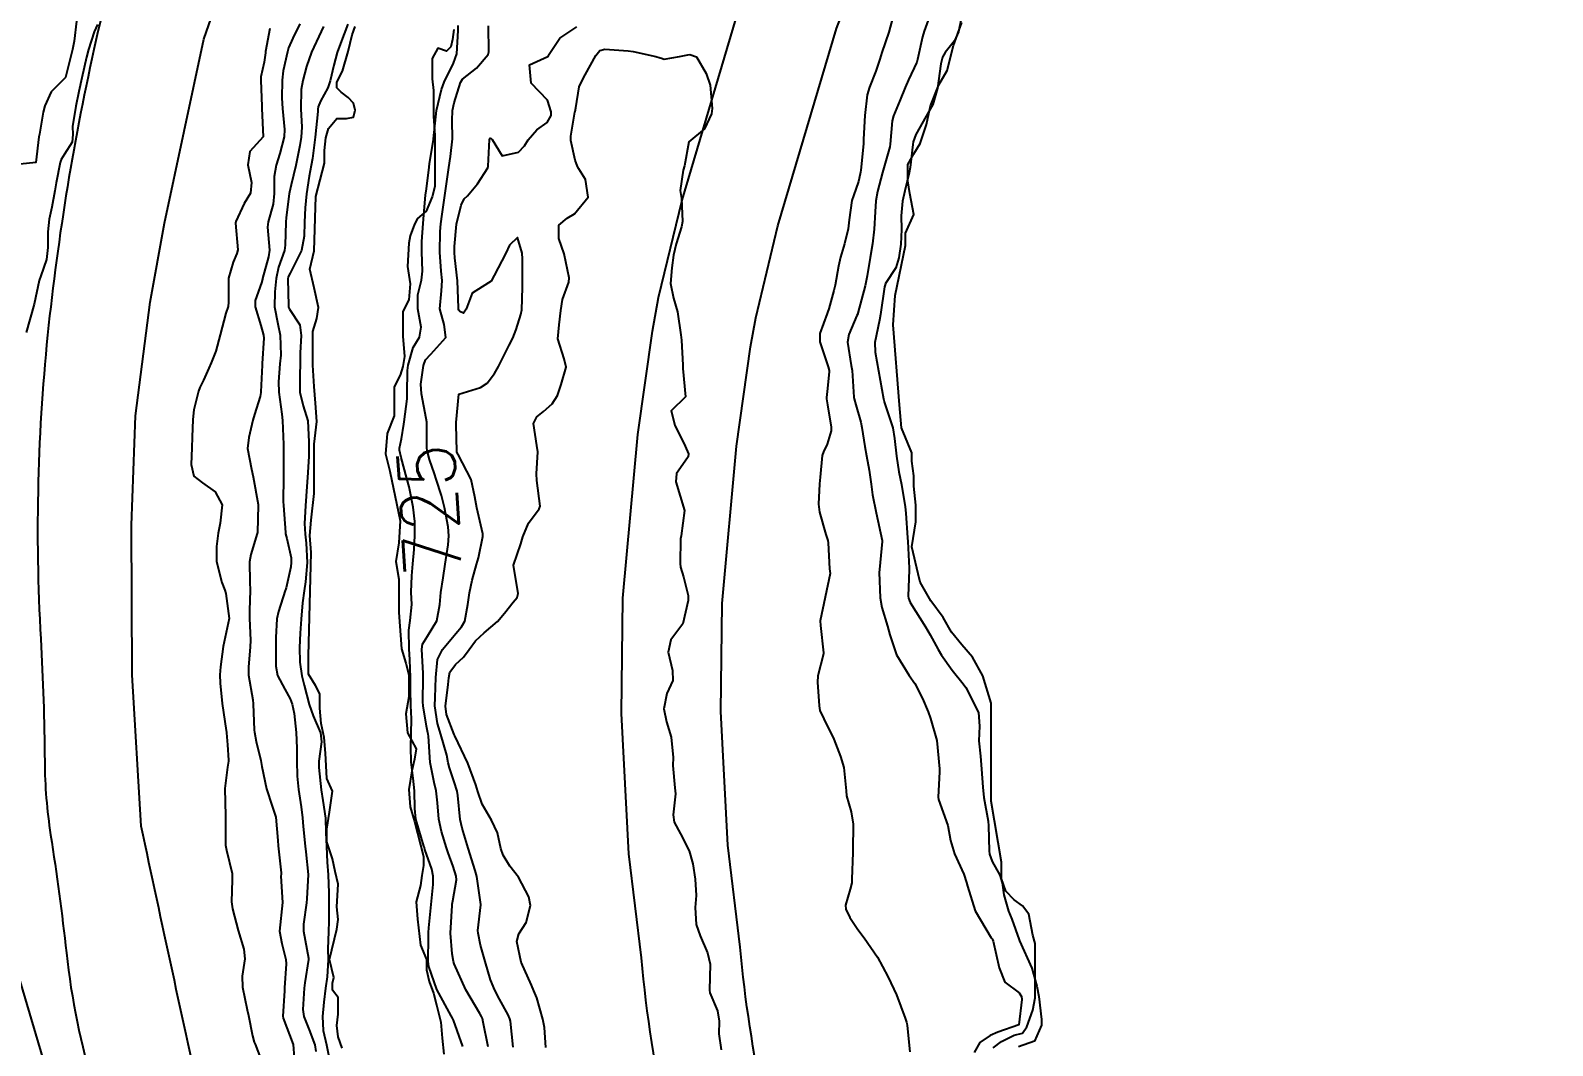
# Model space of a CAD drawing. Header units: metres. Extents: x 307586 to 320046, y 7427249 to 7434250.
# Drawn here: x 314407.2 to 314514.5, y 7432429.2 to 7432500.8 of the extents above; entities that cross this region are included whole.
import ezdxf
from ezdxf.enums import TextEntityAlignment as Align

# ---------------------------------------------------------------- set-up
doc = ezdxf.new("R2010")
doc.units = ezdxf.units.M
doc.header["$MEASUREMENT"] = 0
for name, color, linetype in [('Cotas', 45, 'Continuous'), ('Curvas de Nivel 1m', 11, 'Continuous'), ('Curvas de Nivel 5m', 15, 'Continuous'), ('Divisa', 42, 'FENCELINE2'), ('Hidrografia', 140, 'Continuous'), ('Vias Primárias', 230, 'Continuous')]:
    doc.layers.add(name, color=color, linetype=linetype)
doc.styles.add('Style-STANDARD', font='STANDARD.shx')
doc.linetypes.add('FENCELINE2', pattern='A,0.25,-0.1,[132,ltypeshp.shx,S=0.1,R=0,X=-0.1,Y=0],-0.1,1', length=1.45)

msp = doc.modelspace()

# ---------------------------------------------------------------- linework, layer by layer
at = {"layer": 'Curvas de Nivel 1m', "flags": 128}
for points, elevation in [([(314410.47, 7432501.48), (314410.31, 7432500.07), (314410.19, 7432499.48), (314409.69, 7432497.49), (314408.69, 7432496.48), (314408.23, 7432495.5), (314408.12, 7432495.04), (314407.87, 7432493.51), (314407.83, 7432493.31), (314407.61, 7432491.51), (314405.61, 7432491.3)], 729), ([(314426.22, 7432501.29), (314425.72, 7432500.26), (314425.43, 7432499.59), (314425.34, 7432499.3), (314425.04, 7432497.96), (314424.97, 7432497.31), (314424.96, 7432496.03), (314424.99, 7432495.31), (314425.13, 7432493.82), (314425.11, 7432493.31), (314424.81, 7432492.13), (314424.55, 7432491.31), (314424.41, 7432490.51), (314424.41, 7432489.31), (314424.33, 7432488.57), (314423.98, 7432487.32), (314423.95, 7432486.94), (314424.07, 7432485.31), (314424, 7432484.85), (314423.59, 7432483.32), (314423.58, 7432483.26), (314423.52, 7432483.02), (314423.07, 7432481.76), (314423.08, 7432481.32), (314423.48, 7432480.01), (314423.67, 7432479.32), (314423.68, 7432479.11), (314423.56, 7432477.32), (314423.56, 7432477.21), (314423.48, 7432475.32), (314423.48, 7432475.27), (314423.42, 7432474.99), (314423.02, 7432473.72), (314422.91, 7432473.32), (314422.62, 7432472.1), (314422.54, 7432471.33), (314422.81, 7432469.87), (314422.94, 7432469.32), (314423.28, 7432467.38), (314423.28, 7432467.32), (314423.23, 7432465.39), (314423.22, 7432465.32), (314422.76, 7432463.86), (314422.67, 7432463.33), (314422.69, 7432461.89), (314422.72, 7432461.33), (314422.67, 7432459.89), (314422.68, 7432459.33), (314422.74, 7432457.8), (314422.72, 7432457.32), (314422.59, 7432455.93), (314422.61, 7432455.33), (314422.9, 7432453.59), (314422.93, 7432453.32), (314423, 7432451.45), (314423.02, 7432451.32), (314423.13, 7432450.65), (314423.46, 7432449.32), (314423.54, 7432448.89), (314423.86, 7432447.31), (314424.28, 7432446.1), (314424.52, 7432445.31), (314424.68, 7432443.67), (314424.69, 7432443.3), (314424.91, 7432441.4), (314424.9, 7432441.29), (314424.89, 7432441.17), (314424.99, 7432439.29), (314424.79, 7432437.29), (314424.96, 7432436.41), (314425.24, 7432435.29), (314425.25, 7432434.98), (314425.14, 7432433.29), (314425.13, 7432433.08), (314425.01, 7432431.29), (314425.04, 7432431.15), (314425.76, 7432429.28), (314425.81, 7432428.34)], 726), ([(314468.19, 7432502.35), (314467.77, 7432500.79), (314467.76, 7432500.77), (314467.74, 7432500.7), (314467.25, 7432499.27), (314467.11, 7432498.8), (314466.84, 7432497.94), (314466.38, 7432496.81), (314466.22, 7432496.28), (314466.05, 7432494.81), (314465.97, 7432493.14), (314465.95, 7432492.82), (314465.78, 7432490.97), (314465.75, 7432490.82), (314465.73, 7432490.71), (314465.61, 7432490.17), (314465.26, 7432489.16), (314465.15, 7432488.82), (314464.96, 7432487.45), (314464.88, 7432486.83), (314464.62, 7432485.77), (314464.34, 7432484.83), (314464.19, 7432484.18), (314463.96, 7432482.84), (314463.87, 7432482.48), (314463.51, 7432481.19), (314463.42, 7432480.92), (314463.39, 7432480.84), (314462.88, 7432479.45), (314462.88, 7432478.85), (314463.46, 7432477.09), (314463.53, 7432476.84), (314463.53, 7432476.76), (314463.43, 7432475.56), (314463.35, 7432474.92), (314463.35, 7432474.84), (314463.42, 7432474.41), (314463.67, 7432472.84), (314463.67, 7432472.57), (314463.39, 7432471.64), (314463.13, 7432471.1), (314463.05, 7432470.84), (314462.9, 7432469.31), (314462.86, 7432468.84), (314462.79, 7432467.4), (314462.86, 7432466.84), (314463.31, 7432465.26), (314463.44, 7432464.84), (314463.47, 7432464.67), (314463.57, 7432462.84), (314463.6, 7432462.52), (314463.26, 7432460.84), (314462.9, 7432459.18), (314462.93, 7432458.84), (314463.13, 7432456.92), (314463.13, 7432456.84), (314462.75, 7432455.28), (314462.71, 7432454.84), (314462.83, 7432453.18), (314462.88, 7432452.84), (314463.16, 7432452.25), (314463.86, 7432450.83), (314464.35, 7432449.6), (314464.57, 7432448.83), (314464.73, 7432447.19), (314464.77, 7432446.82), (314465.08, 7432445.7), (314465.24, 7432444.82), (314465.21, 7432442.98), (314465.2, 7432442.82), (314465.15, 7432440.94), (314465.15, 7432440.82), (314465.14, 7432440.69), (314465.01, 7432440.25), (314464.7, 7432439.12), (314464.72, 7432438.82), (314464.99, 7432438.24), (314465.56, 7432437.39), (314466.01, 7432436.8), (314466.95, 7432435.44), (314467.31, 7432434.79), (314467.69, 7432434.03), (314468.28, 7432432.78), (314468.91, 7432431.15), (314469, 7432430.86), (314469.02, 7432430.77), (314469.03, 7432430.63), (314469.23, 7432428.76)], 726), ([(314472.85, 7432501.63), (314472.65, 7432500.73), (314472.38, 7432500.08), (314471.72, 7432499.27), (314471.54, 7432498.92), (314471.48, 7432498.74), (314471.42, 7432498.45), (314471.18, 7432496.75), (314470.84, 7432495.59), (314470.38, 7432494.76), (314469.65, 7432493.48), (314469.46, 7432492.95), (314469.44, 7432492.77), (314469.25, 7432491.15), (314469.18, 7432490.77), (314468.87, 7432489.51), (314468.7, 7432488.78), (314468.61, 7432487.75), (314468.63, 7432486.78), (314468.59, 7432485.75), (314468.45, 7432484.78), (314468.24, 7432484.08), (314467.52, 7432482.97), (314467.46, 7432482.79), (314467.45, 7432482.72), (314467.17, 7432480.79), (314467.08, 7432480.38), (314466.76, 7432478.8), (314466.79, 7432478.12), (314467.03, 7432476.8), (314467.38, 7432474.84), (314467.38, 7432474.79), (314467.39, 7432474.76), (314467.42, 7432474.61), (314468.03, 7432472.78), (314468.14, 7432472.04), (314468.29, 7432470.78), (314468.46, 7432469.69), (314468.63, 7432468.78), (314468.9, 7432467.21), (314468.95, 7432466.77), (314469.06, 7432465.02), (314469.08, 7432464.77), (314469.18, 7432462.88), (314469.18, 7432462.77), (314469.12, 7432460.91), (314469.14, 7432460.77), (314469.26, 7432460.47), (314470.34, 7432458.75), (314470.67, 7432458.19), (314471.22, 7432457.14), (314471.46, 7432456.74), (314472.22, 7432455.7), (314472.99, 7432454.72), (314473.18, 7432454.47), (314474.08, 7432452.71), (314474.13, 7432451.74), (314474.1, 7432450.71), (314474.21, 7432449.62), (314474.29, 7432448.71), (314474.38, 7432447.43), (314474.45, 7432446.71), (314474.74, 7432445.04), (314474.78, 7432444.7), (314474.81, 7432442.94), (314474.84, 7432442.7), (314475.04, 7432442.19), (314475.57, 7432441.23), (314475.73, 7432440.69), (314475.86, 7432439.84), (314476.19, 7432438.68), (314476.43, 7432438.12), (314476.94, 7432436.67), (314476.97, 7432436.59), (314477.83, 7432434.66), (314478.18, 7432433.41), (314478.33, 7432432.66), (314478.51, 7432431.05), (314478.5, 7432430.65), (314478.01, 7432429.53), (314476.88, 7432429.11)], 724), ([(314411.95, 7432501.24), (314411.73, 7432500.73), (314411.31, 7432499.47), (314411.17, 7432498.93), (314410.85, 7432497.47), (314410.64, 7432496.51), (314410.42, 7432495.48), (314410.2, 7432494.04), (314410.22, 7432493.48), (314410.18, 7432492.93), (314409.62, 7432492.08), (314409.39, 7432491.72), (314409.32, 7432491.49), (314409.03, 7432490.07), (314408.94, 7432489.5), (314408.74, 7432488.34), (314408.55, 7432487.5), (314408.45, 7432486.61), (314408.46, 7432485.5), (314408.37, 7432484.67), (314407.96, 7432483.51), (314407.85, 7432483.17), (314407.49, 7432481.51), (314406.92, 7432479.52)], 728), ([(314424.1, 7432500.95), (314423.8, 7432499.32), (314423.79, 7432499.24), (314423.71, 7432498.57), (314423.48, 7432497.54), (314423.46, 7432497.32), (314423.54, 7432495.45), (314423.54, 7432495.32), (314423.64, 7432493.32), (314422.69, 7432492.27), (314422.55, 7432491.33), (314422.82, 7432490.1), (314422.75, 7432489.33), (314422.3, 7432488.62), (314421.7, 7432487.34), (314421.69, 7432487.22), (314421.84, 7432485.34), (314421.78, 7432485.09), (314421.53, 7432484.48), (314421.2, 7432483.34), (314421.19, 7432481.65), (314421.17, 7432481.34), (314421.01, 7432480.87), (314420.6, 7432479.35), (314420.3, 7432478.19), (314419.96, 7432477.36), (314419.81, 7432477), (314419.43, 7432476.15), (314419.16, 7432475.64), (314419.07, 7432475.37), (314418.74, 7432474.05), (314418.67, 7432473.38), (314418.64, 7432472.12), (314418.61, 7432471.38), (314418.55, 7432470.19), (314418.75, 7432469.38), (314419.35, 7432468.9), (314420.25, 7432468.27), (314420.75, 7432467.35), (314420.61, 7432466.06), (314420.47, 7432465.35), (314420.35, 7432464.41), (314420.35, 7432463.35), (314420.73, 7432461.88), (314420.94, 7432461.34), (314421.01, 7432461.1), (314421.23, 7432459.34), (314420.81, 7432457.35), (314420.62, 7432455.92), (314420.59, 7432455.35), (314420.6, 7432454.77), (314420.74, 7432453.35), (314421.03, 7432451.44), (314421.05, 7432451.34), (314421.06, 7432451.27), (314421.12, 7432450.43), (314421.2, 7432449.34), (314421.19, 7432449.26), (314421.11, 7432448.84), (314420.93, 7432447.34), (314420.99, 7432445.42), (314420.99, 7432445.34), (314420.98, 7432445.26), (314420.98, 7432443.34), (314421.04, 7432443), (314421.45, 7432441.34), (314421.45, 7432440.89), (314421.4, 7432439.34), (314421.47, 7432438.86), (314421.87, 7432437.33), (314422.27, 7432436.01), (314422.34, 7432435.33), (314422.16, 7432434.1), (314422.18, 7432433.33), (314422.5, 7432431.72), (314422.59, 7432431.32), (314422.88, 7432429.89), (314423.01, 7432429.45), (314423.07, 7432429.32), (314423.57, 7432428.02)], 727), ([(314429.61, 7432501.25), (314429.09, 7432499.89), (314428.85, 7432499.26), (314428.61, 7432498.36), (314428.37, 7432497.26), (314428.19, 7432496.76), (314427.67, 7432495.82), (314427.51, 7432495.43), (314427.49, 7432495.27), (314427.49, 7432495.1), (314427.3, 7432493.28), (314427.11, 7432491.79), (314427.01, 7432491.28), (314426.87, 7432490.54), (314426.7, 7432489.28), (314426.6, 7432488.31), (314426.54, 7432487.29), (314426.53, 7432486.31), (314426.33, 7432485.29), (314425.53, 7432483.7), (314425.4, 7432483.43), (314425.38, 7432483.3), (314425.42, 7432481.38), (314425.43, 7432481.3), (314425.49, 7432481.15), (314426.23, 7432480.04), (314426.32, 7432479.29), (314426.24, 7432478.07), (314426.24, 7432477.29), (314426.21, 7432476.52), (314426.21, 7432475.29), (314426.45, 7432474.33), (314426.78, 7432473.28), (314426.86, 7432471.8), (314426.86, 7432471.28), (314426.85, 7432470.76), (314426.76, 7432469.28), (314426.72, 7432468.65), (314426.62, 7432467.28), (314426.55, 7432466.04), (314426.59, 7432465.28), (314426.67, 7432464.65), (314426.73, 7432463.28), (314426.63, 7432461.91), (314426.53, 7432461.28), (314426.4, 7432460.44), (314426.32, 7432459.28), (314426.25, 7432458.31), (314426.2, 7432457.29), (314426.22, 7432456.26), (314426.36, 7432455.28), (314426.53, 7432454.64), (314426.89, 7432453.27), (314427.15, 7432452.47), (314427.68, 7432451.26), (314427.75, 7432450.64), (314427.56, 7432449.27), (314427.55, 7432448.83), (314427.72, 7432447.26), (314427.85, 7432446.49), (314428.02, 7432445.26), (314428.06, 7432444.25), (314428.09, 7432443.26), (314428.15, 7432442.14), (314428.21, 7432441.26), (314428.27, 7432439.99), (314428.27, 7432439.26), (314428.27, 7432437.97), (314428.23, 7432437.26), (314428.2, 7432436.01), (314428.22, 7432435.26), (314428.14, 7432434.05), (314428.03, 7432433.26), (314427.91, 7432432.26), (314427.82, 7432431.26), (314427.87, 7432430.28), (314428.1, 7432429.26), (314428.41, 7432427.7)], 724), ([(314437.71, 7432429.14), (314437.06, 7432430.99), (314436.99, 7432431.15), (314436.9, 7432431.31), (314435.89, 7432433.16), (314435.32, 7432434.78), (314435.28, 7432435.17), (314435.3, 7432436.85), (314435.3, 7432437.18), (314435.31, 7432437.51), (314435.49, 7432439.17), (314435.62, 7432440.57), (314435.62, 7432441.17), (314435.52, 7432441.66), (314435.04, 7432443.05), (314435, 7432443.18), (314434.96, 7432443.27), (314434.4, 7432445.19), (314434.33, 7432445.93), (314434.3, 7432447.19), (314434.22, 7432448.07), (314434.08, 7432449.19), (314434.04, 7432450.28), (314434.08, 7432451.19), (314434.09, 7432452.25), (314434.05, 7432453.19), (314434.03, 7432454.33), (314434.03, 7432455.19), (314433.98, 7432456.42), (314433.92, 7432457.19), (314433.91, 7432458.51), (314434.01, 7432459.19), (314434.11, 7432460.33), (314434.08, 7432461.19), (314434.12, 7432462.34), (314434.19, 7432463.19), (314434.27, 7432464.21), (314434.34, 7432465.19), (314434.34, 7432466.17), (314434.22, 7432467.19), (314433.92, 7432468.62), (314433.77, 7432469.2), (314433.37, 7432470.69), (314433.25, 7432471.2), (314433.24, 7432471.34), (314433.39, 7432472.02), (314433.55, 7432473.05), (314433.58, 7432473.2), (314433.78, 7432474.84), (314433.79, 7432475.2), (314433.82, 7432476.82), (314433.86, 7432477.2), (314434.22, 7432478.44), (314434.65, 7432479.19), (314434.78, 7432479.88), (314434.55, 7432481.19), (314434.54, 7432482.16), (314434.8, 7432483.19), (314434.88, 7432483.83), (314434.82, 7432485.19), (314434.82, 7432485.92), (314434.91, 7432487.19), (314434.96, 7432487.81), (314435.09, 7432489.19), (314435.14, 7432489.64), (314435.33, 7432491.18), (314435.36, 7432491.44), (314435.64, 7432493.09), (314435.65, 7432493.17), (314435.85, 7432495.18), (314436.2, 7432496.66), (314436.4, 7432497.17), (314437.06, 7432498.51), (314437.28, 7432499.16), (314437.39, 7432500.81), (314437.38, 7432501.16)], 724), ([(314441.27, 7432429.1), (314441.07, 7432430.93), (314441.03, 7432431.1), (314440.91, 7432431.37), (314440.29, 7432432.48), (314439.96, 7432433.11), (314439.67, 7432433.85), (314439.28, 7432435.13), (314438.96, 7432436.29), (314438.79, 7432437.13), (314438.78, 7432437.33), (314438.97, 7432439.13), (314438.97, 7432439.15), (314438.69, 7432441.13), (314438.59, 7432441.57), (314438.1, 7432443.14), (314437.66, 7432444.54), (314437.53, 7432445.15), (314437.37, 7432446.86), (314437.32, 7432447.15), (314437.1, 7432447.81), (314436.77, 7432448.81), (314436.69, 7432449.16), (314436.59, 7432449.69), (314436.15, 7432451.16), (314435.92, 7432451.94), (314435.75, 7432453.17), (314435.76, 7432453.76), (314435.81, 7432455.17), (314435.93, 7432456.44), (314436.28, 7432457.16), (314437.22, 7432458.27), (314437.63, 7432458.75), (314437.86, 7432459.14), (314438.07, 7432460.32), (314438.18, 7432461.14), (314438.37, 7432462.04), (314438.68, 7432463.14), (314438.81, 7432463.61), (314439.12, 7432465.13), (314439.13, 7432465.31), (314438.71, 7432467.14), (314438.56, 7432467.92), (314438.29, 7432469.14), (314437.38, 7432470.91), (314437.3, 7432471.07), (314437.29, 7432471.15), (314437.24, 7432472.99), (314437.24, 7432473.15), (314437.42, 7432475.15), (314438.95, 7432475.62), (314439.43, 7432475.94), (314439.95, 7432476.62), (314440.22, 7432477.12), (314440.98, 7432478.62), (314441.23, 7432479.1), (314441.48, 7432479.72), (314441.81, 7432480.78), (314441.87, 7432481.1), (314441.93, 7432482.68), (314441.93, 7432483.1), (314441.92, 7432484.71), (314441.9, 7432485.1), (314441.56, 7432486.22), (314441, 7432485.66), (314440.75, 7432485.11), (314439.93, 7432483.52), (314439.7, 7432483.13), (314439.52, 7432483.01), (314438.36, 7432482.29), (314437.95, 7432481.15), (314437.76, 7432480.88), (314437.49, 7432481), (314437.42, 7432481.08), (314437.4, 7432481.15), (314437.4, 7432481.24), (314437.34, 7432483.15), (314437.15, 7432484.77), (314437.12, 7432485.16), (314437.13, 7432485.58), (314437.27, 7432487.15), (314437.59, 7432488.5), (314437.81, 7432488.93), (314438.05, 7432489.15), (314438.74, 7432490), (314439.47, 7432491.13), (314439.5, 7432491.25), (314439.6, 7432493.13), (314439.61, 7432493.17), (314439.64, 7432493.22), (314439.72, 7432493.2), (314439.77, 7432493.13), (314440.49, 7432491.97), (314441.63, 7432492.24), (314442.06, 7432492.68), (314442.33, 7432493.09), (314442.94, 7432493.8), (314443.66, 7432494.32), (314443.93, 7432494.81), (314443.94, 7432495.08), (314443.68, 7432495.9), (314442.54, 7432497.09), (314442.42, 7432498.38), (314443.71, 7432498.98), (314443.75, 7432499.05), (314443.75, 7432499.08), (314444.54, 7432500.26), (314445.74, 7432501.06)], 726), ([(314443.57, 7432429.07), (314443.47, 7432430.49), (314443.36, 7432431.08), (314442.92, 7432432.58), (314442.73, 7432433.08), (314442.55, 7432433.46), (314441.83, 7432435.09), (314441.51, 7432436.55), (314441.65, 7432437.09), (314442.18, 7432437.89), (314442.49, 7432439.09), (314442.37, 7432439.71), (314441.64, 7432441.09), (314441.03, 7432441.86), (314440.56, 7432442.63), (314440.4, 7432443.11), (314440.15, 7432444.21), (314439.73, 7432445.12), (314439.08, 7432446.24), (314438.77, 7432447.13), (314438.63, 7432447.6), (314438.07, 7432449.14), (314437.14, 7432451.06), (314437.1, 7432451.15), (314436.56, 7432452.56), (314436.49, 7432453.16), (314436.69, 7432454.67), (314436.73, 7432455.16), (314436.8, 7432455.55), (314437.2, 7432456.08), (314437.75, 7432456.6), (314438.15, 7432457.14), (314438.61, 7432457.75), (314439.22, 7432458.33), (314440.15, 7432459.12), (314440.65, 7432459.7), (314441.25, 7432460.48), (314441.54, 7432460.82), (314441.61, 7432461.1), (314441.28, 7432463.1), (314441.8, 7432464.6), (314441.95, 7432465.09), (314442.35, 7432466.05), (314443.1, 7432467.08), (314443.16, 7432467.26), (314442.92, 7432469.08), (314442.9, 7432469.54), (314443, 7432471.08), (314442.94, 7432471.53), (314442.7, 7432473.09), (314442.94, 7432473.55), (314443.41, 7432473.94), (314444.02, 7432474.47), (314444.38, 7432475.07), (314444.65, 7432475.85), (314444.99, 7432477.06), (314444.86, 7432477.66), (314444.41, 7432479.07), (314444.51, 7432480.04), (314444.63, 7432481.07), (314444.74, 7432481.84), (314445.18, 7432483.06), (314445.21, 7432483.37), (314444.85, 7432485.07), (314444.49, 7432486.14), (314444.48, 7432487.07), (314445.06, 7432487.58), (314445.58, 7432487.89), (314446.56, 7432489.05), (314446.36, 7432490.3), (314445.89, 7432491.06), (314445.8, 7432491.23), (314445.63, 7432491.67), (314445.33, 7432493.06), (314445.33, 7432493.37), (314445.62, 7432495.06), (314445.63, 7432495.1), (314445.67, 7432495.35), (314445.92, 7432496.83), (314446, 7432497.06), (314446.34, 7432497.69), (314447.08, 7432499.04), (314447.36, 7432499.39), (314447.72, 7432499.49), (314449.37, 7432499.37), (314449.72, 7432499.33), (314451.31, 7432498.99), (314451.62, 7432498.88), (314451.71, 7432498.85), (314451.9, 7432498.79), (314452.98, 7432498.97), (314453.57, 7432499.1), (314453.72, 7432499.11), (314454.19, 7432498.96), (314454.87, 7432497.78), (314455.16, 7432496.95), (314455.3, 7432495.31), (314455.24, 7432494.94), (314454.74, 7432493.87), (314453.64, 7432492.96), (314453.33, 7432491.26), (314453.24, 7432490.96), (314453.04, 7432489.53), (314453.12, 7432488.96), (314453.21, 7432487.34), (314453.14, 7432486.96), (314452.76, 7432485.76), (314452.57, 7432484.97), (314452.44, 7432484.06), (314452.36, 7432482.97), (314452.56, 7432481.92), (314452.84, 7432480.97), (314453.09, 7432479.35), (314453.13, 7432478.96), (314453.22, 7432477.2), (314453.23, 7432476.96), (314453.42, 7432474.96), (314452.39, 7432473.99), (314452.66, 7432472.97), (314453.39, 7432471.5), (314453.62, 7432470.96), (314453.61, 7432470.73), (314453.38, 7432470.44), (314452.77, 7432469.56), (314452.74, 7432468.97), (314453.33, 7432466.96), (314453.1, 7432465.17), (314453.07, 7432464.96), (314453.04, 7432463.21), (314453.07, 7432462.96), (314453.28, 7432462.28), (314453.6, 7432460.96), (314453.61, 7432460.6), (314453.23, 7432458.96), (314452.37, 7432457.82), (314452.19, 7432456.97), (314452.5, 7432455.66), (314452.52, 7432454.97), (314452.1, 7432454.05), (314451.89, 7432452.97), (314452.07, 7432452.05), (314452.4, 7432450.97), (314452.54, 7432449.54), (314452.53, 7432448.97), (314452.67, 7432447.39), (314452.7, 7432446.96), (314452.55, 7432445.48), (314452.61, 7432444.96), (314453.05, 7432444.14), (314453.68, 7432442.95), (314453.94, 7432442.04), (314454.1, 7432440.95), (314454.16, 7432439.79), (314454.1, 7432438.95), (314454.17, 7432437.76), (314454.44, 7432436.95), (314454.96, 7432435.75), (314455.14, 7432434.94), (314455.11, 7432433.12), (314455.13, 7432432.94), (314455.66, 7432431.67), (314455.79, 7432430.93), (314455.77, 7432430.04), (314455.92, 7432428.92)], 727)]:
    msp.add_lwpolyline(points, dxfattribs=dict(at, elevation=elevation))
at = {"layer": 'Curvas de Nivel 5m', "elevation": 725, "flags": 128}
for points in [[(314470.53, 7432501.54), (314470.24, 7432500.76), (314470.13, 7432500.37), (314469.78, 7432498.77), (314469.71, 7432498.57), (314469.14, 7432497.34), (314468.91, 7432496.78), (314468.55, 7432495.91), (314468.07, 7432494.79), (314467.99, 7432494.45), (314467.85, 7432492.79), (314467.82, 7432492.61), (314467.63, 7432491.94), (314467.31, 7432490.79), (314466.96, 7432489.45), (314466.84, 7432488.8), (314466.79, 7432488.01), (314466.72, 7432486.8), (314466.59, 7432485.77), (314466.43, 7432484.81), (314466.22, 7432483.5), (314466.07, 7432482.81), (314465.57, 7432480.88), (314465.55, 7432480.82), (314465.5, 7432480.7), (314464.92, 7432479.38), (314464.84, 7432478.83), (314465.1, 7432477.18), (314465.16, 7432476.82), (314465.29, 7432474.95), (314465.31, 7432474.82), (314465.42, 7432474.4), (314465.78, 7432473.19), (314465.85, 7432472.81), (314466.05, 7432471.47), (314466.17, 7432470.81), (314466.37, 7432469.8), (314466.5, 7432468.8), (314466.59, 7432468.05), (314466.85, 7432466.8), (314467.27, 7432464.83), (314467.27, 7432464.79), (314467.27, 7432464.76), (314467.08, 7432462.79), (314467.07, 7432462.58), (314467.14, 7432460.79), (314467.25, 7432460.12), (314467.66, 7432458.79), (314467.82, 7432458.19), (314468.28, 7432456.78), (314469.19, 7432455.31), (314469.57, 7432454.76), (314470.12, 7432453.7), (314470.53, 7432452.75), (314470.69, 7432452.28), (314471.14, 7432450.74), (314471.32, 7432448.74), (314471.32, 7432448.53), (314471.23, 7432446.74), (314471.26, 7432446.56), (314471.91, 7432444.73), (314472.1, 7432443.68), (314472.38, 7432442.73), (314473.03, 7432441.29), (314473.23, 7432440.72), (314473.29, 7432440.45), (314473.83, 7432438.71), (314474.97, 7432436.82), (314475.03, 7432436.75), (314475.05, 7432436.7), (314475.1, 7432436.57), (314475.53, 7432434.69), (314475.93, 7432433.68), (314476.93, 7432432.94), (314477.09, 7432432.67), (314477.12, 7432432.47), (314476.92, 7432430.67), (314475.44, 7432430.15), (314474.89, 7432429.91), (314474.17, 7432429.42), (314473.76, 7432428.71)], [(314427.9, 7432501.1), (314427.73, 7432500.75), (314427.04, 7432499.28), (314426.7, 7432498.28), (314426.44, 7432497.29), (314426.32, 7432496.66), (314426.28, 7432495.29), (314426.35, 7432493.99), (314426.31, 7432493.29), (314426.23, 7432492.7), (314425.94, 7432491.3), (314425.6, 7432489.93), (314425.48, 7432489.42), (314425.46, 7432489.3), (314425.26, 7432487.62), (314425.23, 7432487.3), (314425.19, 7432485.66), (314425.13, 7432485.3), (314424.72, 7432484.12), (314424.54, 7432483.31), (314424.45, 7432482.37), (314424.44, 7432481.31), (314424.68, 7432480.11), (314424.84, 7432479.31), (314424.87, 7432477.9), (314424.82, 7432477.31), (314424.71, 7432476.03), (314424.73, 7432475.31), (314424.96, 7432473.75), (314425, 7432473.3), (314425.08, 7432471.6), (314425.08, 7432471.3), (314425.07, 7432469.59), (314425.07, 7432469.3), (314425.05, 7432467.58), (314425.07, 7432467.3), (314425.2, 7432465.4), (314425.22, 7432465.3), (314425.3, 7432464.97), (314425.6, 7432463.61), (314425.62, 7432463.29), (314425.59, 7432462.98), (314425.26, 7432461.5), (314425.21, 7432461.35), (314425.19, 7432461.3), (314424.71, 7432459.84), (314424.6, 7432459.31), (314424.52, 7432458), (314424.53, 7432457.31), (314424.52, 7432455.98), (314424.64, 7432455.31), (314425.17, 7432454.35), (314425.55, 7432453.68), (314425.68, 7432453.29), (314425.81, 7432452.63), (314425.96, 7432451.29), (314426.02, 7432450.19), (314426.02, 7432449.29), (314426.03, 7432448.22), (314426.12, 7432447.28), (314426.31, 7432446.05), (314426.4, 7432445.28), (314426.45, 7432444.67), (314426.59, 7432443.28), (314426.64, 7432442.88), (314426.8, 7432441.27), (314426.72, 7432439.55), (314426.68, 7432439.27), (314426.48, 7432437.78), (314426.48, 7432437.27), (314426.84, 7432435.38), (314426.84, 7432435.27), (314426.57, 7432433.63), (314426.53, 7432433.27), (314426.43, 7432431.75), (314426.5, 7432431.27), (314426.89, 7432430.33), (314427.28, 7432429.27), (314427.34, 7432428.79)], [(314439.5, 7432429.12), (314439.15, 7432430.87), (314439.1, 7432431.13), (314439.04, 7432431.26), (314438.91, 7432431.47), (314437.92, 7432433.14), (314437.11, 7432434.98), (314437.06, 7432435.15), (314436.95, 7432435.68), (314436.84, 7432437.15), (314436.95, 7432439.1), (314436.95, 7432439.15), (314436.95, 7432439.19), (314437, 7432439.42), (314437.27, 7432440.89), (314437.25, 7432441.15), (314437.03, 7432441.84), (314436.69, 7432442.8), (314436.56, 7432443.16), (314436.2, 7432444.31), (314436.02, 7432445.17), (314435.92, 7432446.33), (314435.83, 7432447.17), (314435.7, 7432447.77), (314435.41, 7432449.18), (314435.29, 7432451.03), (314435.26, 7432451.18), (314435.24, 7432451.27), (314435.15, 7432451.73), (314434.91, 7432453.18), (314434.89, 7432453.46), (314434.91, 7432455.18), (314434.91, 7432455.46), (314434.83, 7432457.18), (314434.87, 7432457.53), (314435.22, 7432458.1), (314435.88, 7432459.17), (314436.1, 7432460.32), (314436.16, 7432461.17), (314436.32, 7432462.21), (314436.46, 7432463.16), (314436.67, 7432464.53), (314436.72, 7432465.16), (314436.68, 7432465.79), (314436.43, 7432467.16), (314436.2, 7432468.02), (314435.84, 7432469.17), (314435.72, 7432469.53), (314435.37, 7432470.55), (314435.2, 7432471.18), (314435.18, 7432471.38), (314435.17, 7432473.18), (314435.13, 7432473.45), (314434.79, 7432475.19), (314434.76, 7432475.86), (314434.94, 7432477.19), (314435.07, 7432477.57), (314435.46, 7432477.97), (314436.52, 7432479.16), (314436.39, 7432480.08), (314436.1, 7432481.17), (314436.22, 7432482.46), (314436.25, 7432483.17), (314436.19, 7432483.83), (314436.09, 7432485.17), (314436.11, 7432486.63), (314436.16, 7432487.17), (314436.26, 7432487.85), (314436.44, 7432489.17), (314436.59, 7432490.15), (314436.73, 7432491.16), (314436.85, 7432491.93), (314436.98, 7432493.16), (314436.95, 7432494.46), (314436.98, 7432495.16), (314437.11, 7432495.72), (314437.54, 7432497.15), (314437.7, 7432497.39), (314438.68, 7432498.16), (314439.5, 7432499.13), (314439.55, 7432499.3), (314439.52, 7432501.13)]]:
    msp.add_lwpolyline(points, dxfattribs=at)
at = {"layer": 'Divisa'}
msp.add_lwpolyline([(314377.46, 7432549.46), (314387.58, 7432534.87), (314393.32, 7432520.94), (314398.38, 7432484.11), (314403.3, 7432454.19), (314405.56, 7432436.89), (314412.2, 7432414.44), (314419.7, 7432397.26), (314433.33, 7432372.33), (314447.99, 7432349.18), (314468.99, 7432315.83), (314499.77, 7432267.07), (314511.01, 7432249.95), (314526.49, 7432225.84), (314542.31, 7432201.29), (314545.43, 7432197.51), (314557.23, 7432183.47), (314578.22, 7432163.4), (314588.98, 7432153.26), (314601.24, 7432144.47)], dxfattribs=at)
at = {"layer": 'Hidrografia'}
for points in [[(314475.11, 7432429.05), (314475.7, 7432429.49), (314476.58, 7432429.94), (314477.17, 7432430.08), (314477.47, 7432430.52), (314477.91, 7432431.7), (314478.06, 7432432.58), (314478.06, 7432433.47), (314478.06, 7432435.38), (314478.06, 7432436.41), (314477.91, 7432437), (314477.61, 7432438.47), (314477.17, 7432439.06), (314476.58, 7432439.5), (314475.99, 7432440.09), (314475.7, 7432440.97), (314475.7, 7432442.15), (314474.96, 7432446.45), (314474.96, 7432453.37), (314474.38, 7432455.28), (314473.64, 7432456.6), (314472.9, 7432457.48), (314472.17, 7432458.37), (314471.58, 7432459.4), (314470.7, 7432460.57), (314469.96, 7432461.9), (314469.81, 7432462.49), (314469.37, 7432464.4), (314469.66, 7432466.16), (314469.66, 7432467.34), (314469.52, 7432468.67), (314469.52, 7432469.4), (314469.37, 7432470.43), (314469.37, 7432471.02), (314468.63, 7432472.79), (314468.49, 7432474.4), (314468.05, 7432480.05), (314468.19, 7432482.11), (314468.93, 7432485.64), (314468.93, 7432486.52), (314469.52, 7432487.84), (314469.22, 7432489.31), (314469.08, 7432490.2), (314469.08, 7432491.37), (314469.52, 7432492.11), (314469.96, 7432492.85), (314470.4, 7432494.17), (314470.69, 7432495.49), (314471.28, 7432496.97), (314471.87, 7432498), (314472.31, 7432499.76), (314472.9, 7432501.38)], [(314429.21, 7432429.03), (314428.92, 7432429.83), (314428.82, 7432430.62), (314428.92, 7432431.42), (314428.92, 7432432.11), (314428.92, 7432432.61), (314428.52, 7432433.11), (314428.52, 7432433.6), (314428.62, 7432434), (314428.32, 7432435.29), (314428.82, 7432437.41), (314428.92, 7432438.11), (314428.82, 7432439), (314428.92, 7432440.6), (314428.72, 7432441.49), (314428.52, 7432442.38), (314428.12, 7432443.58), (314428.12, 7432444.47), (314428.32, 7432445.67), (314428.52, 7432447.16), (314428.12, 7432448.05), (314428.02, 7432449.84), (314427.93, 7432450.93), (314427.73, 7432451.93), (314427.63, 7432453.02), (314427.63, 7432454.02), (314427.33, 7432454.61), (314426.83, 7432455.41), (314426.83, 7432456.7), (314427.03, 7432463.98), (314426.93, 7432465.18), (314427.03, 7432466.27), (314427.23, 7432468.16), (314427.23, 7432469.65), (314427.23, 7432471.64), (314427.43, 7432473.23), (314427.33, 7432474.52), (314427.23, 7432475.71), (314427.13, 7432477.21), (314427.13, 7432478.3), (314427.13, 7432479.59), (314427.43, 7432480.49), (314427.53, 7432481.28), (314427.23, 7432482.67), (314426.93, 7432483.97), (314427.23, 7432485.26), (314427.36, 7432489.1), (314427.65, 7432490.28), (314427.95, 7432491.46), (314427.95, 7432492.34), (314428.05, 7432493.23), (314428.24, 7432493.91), (314428.83, 7432494.6), (314429.52, 7432494.6), (314430.01, 7432494.7), (314430.11, 7432495.19), (314430.01, 7432495.68), (314429.62, 7432496.08), (314429.13, 7432496.47), (314428.83, 7432496.76), (314428.83, 7432497.16), (314429.23, 7432497.94), (314429.62, 7432499.32), (314429.91, 7432500.5), (314430.11, 7432501.09)], [(314437.08, 7432500.89), (314436.98, 7432500.17), (314436.87, 7432499.66), (314436.57, 7432499.36), (314435.95, 7432499.56), (314435.54, 7432498.84), (314435.54, 7432498.23), (314435.54, 7432497.41), (314435.64, 7432496.59), (314435.64, 7432495.77), (314435.64, 7432494.75), (314435.75, 7432493.42), (314435.75, 7432489.8), (314435.54, 7432489.08), (314435.13, 7432488.06), (314434.52, 7432487.55), (314434.31, 7432487.14), (314434.01, 7432486.32), (314433.9, 7432485.81), (314433.8, 7432484.17), (314434.01, 7432482.94), (314433.9, 7432481.81), (314433.49, 7432480.99), (314433.49, 7432479.25), (314433.6, 7432477.82), (314433.49, 7432477.1), (314433.29, 7432476.49), (314432.88, 7432475.67), (314432.88, 7432474.64), (314432.88, 7432473.62), (314432.37, 7432472.39), (314432.26, 7432470.96), (314432.57, 7432469.73), (314433.29, 7432466.22), (314433.19, 7432464.68), (314432.98, 7432463.35), (314433.19, 7432462.12), (314433.19, 7432460.99), (314433.19, 7432459.76), (314433.39, 7432457.2), (314433.7, 7432456.18), (314433.9, 7432455.36), (314433.9, 7432453.82), (314433.7, 7432452.6), (314433.8, 7432451.26), (314434.42, 7432450.14), (314434.31, 7432449.42), (314434.11, 7432448.6), (314433.9, 7432447.27), (314434.01, 7432446.04), (314434.31, 7432445.02), (314434.93, 7432442.54), (314434.93, 7432441.92), (314434.83, 7432441.21), (314434.73, 7432440.49), (314434.42, 7432439.36), (314434.52, 7432438.13), (314434.73, 7432436.29), (314435.14, 7432435.27), (314435.14, 7432434.55), (314435.34, 7432433.73), (314435.65, 7432432.91), (314435.85, 7432432.09), (314436.16, 7432430.86), (314436.26, 7432429.74), (314436.37, 7432428.61)]]:
    msp.add_lwpolyline(points, dxfattribs=at)
at = {"layer": 'Vias Primárias'}
for points in [[(314476.39, 7432324.01), (314437.83, 7432387.03), (314431.67, 7432396.7, -0.011356), (314423.41, 7432413.32, -0.065891), (314419.46, 7432424.23, -0.001491), (314415.04, 7432444.68), (314414.41, 7432455.35), (314414.35, 7432465.91), (314414.64, 7432473.64), (314415.66, 7432481.65), (314416.69, 7432487.22), (314419.46, 7432500.19), (314426.17, 7432519.46), (314438.14, 7432547.46), (314454.37, 7432580.7), (314470.83, 7432615.51, 0.076264)], [(314476.39, 7432324.01), (314437.83, 7432387.03), (314431.67, 7432396.7, -0.011356), (314423.41, 7432413.32, -0.065891), (314419.46, 7432424.23, -0.001491), (314415.04, 7432444.68), (314414.41, 7432455.35), (314414.35, 7432465.91), (314414.64, 7432473.64), (314415.66, 7432481.65), (314416.69, 7432487.22), (314419.46, 7432500.19), (314426.17, 7432519.46), (314438.14, 7432547.46), (314454.37, 7432580.7), (314470.83, 7432615.51, 0.076264)], [(314462.9, 7432614.25), (314455.95, 7432599.8), (314443.98, 7432574.89), (314433.69, 7432552.77), (314419.78, 7432523.28, 0.053946), (314411.99, 7432500.75, 0.029522), (314408.51, 7432480.02, 0.040942), (314407.95, 7432457.9, -0.012204), (314408.23, 7432449.25, 0.036679), (314408.65, 7432444.08, -0.010898), (314409.76, 7432435.74, 0.044761), (314411.71, 7432426.16), (314414.49, 7432417.13), (314417.27, 7432408.79), (314421.18, 7432400.35), (314425.44, 7432393.19), (314429.69, 7432387.15), (314438.87, 7432372.11), (314457.22, 7432342.08)], [(314462.9, 7432614.25), (314455.95, 7432599.8), (314443.98, 7432574.89), (314433.69, 7432552.77), (314419.78, 7432523.28, 0.053946), (314411.99, 7432500.75, 0.029522), (314408.51, 7432480.02, 0.040942), (314407.95, 7432457.9, -0.012204), (314408.23, 7432449.25, 0.036679), (314408.65, 7432444.08, -0.010898), (314409.76, 7432435.74, 0.044761), (314411.71, 7432426.16), (314414.49, 7432417.13), (314417.27, 7432408.79), (314421.18, 7432400.35), (314425.44, 7432393.19), (314429.69, 7432387.15), (314438.87, 7432372.11), (314457.22, 7432342.08)], [(314500.27, 7432331.28), (314477.56, 7432368.42), (314467.75, 7432384.89, -0.053021), (314455.29, 7432411.96, -0.057907), (314450.3, 7432435.39), (314449.42, 7432442.74), (314448.9, 7432452.64), (314449, 7432460.76), (314450.04, 7432472.31), (314451.08, 7432479.6), (314451.5, 7432481.98), (314453.17, 7432488.85), (314457.43, 7432503.22), (314463.57, 7432519.14), (314469.4, 7432533.61), (314476.48, 7432547.45), (314487.52, 7432565.56), (314502.19, 7432589.08), (314512.92, 7432608.76)], [(314500.27, 7432331.28), (314477.56, 7432368.42), (314467.75, 7432384.89, -0.053021), (314455.29, 7432411.96, -0.057907), (314450.3, 7432435.39), (314449.42, 7432442.74), (314448.9, 7432452.64), (314449, 7432460.76), (314450.04, 7432472.31), (314451.08, 7432479.6), (314451.5, 7432481.98), (314453.17, 7432488.85), (314457.43, 7432503.22), (314463.57, 7432519.14), (314469.4, 7432533.61), (314476.48, 7432547.45), (314487.52, 7432565.56), (314502.19, 7432589.08), (314512.92, 7432608.76)], [(314554.88, 7432256.12), (314544.9, 7432272.15), (314533.27, 7432291.55), (314518.44, 7432315.19), (314506.23, 7432334.94), (314483.56, 7432372.03), (314473.76, 7432388.47, -0.053021), (314461.92, 7432414.19, -0.058133), (314457.26, 7432436.14), (314456.4, 7432443.35), (314455.9, 7432452.77), (314456, 7432460.4), (314457, 7432471.5), (314458, 7432478.5), (314458.36, 7432480.55), (314459.93, 7432487.03), (314464.06, 7432500.96), (314470.09, 7432516.57), (314475.78, 7432530.7), (314482.6, 7432544.03), (314493.48, 7432561.89), (314508.24, 7432585.55), (314519.13, 7432605.52)], [(314554.88, 7432256.12), (314544.9, 7432272.15), (314533.27, 7432291.55), (314518.44, 7432315.19), (314506.23, 7432334.94), (314483.56, 7432372.03), (314473.76, 7432388.47, -0.053021), (314461.92, 7432414.19, -0.058133), (314457.26, 7432436.14), (314456.4, 7432443.35), (314455.9, 7432452.77), (314456, 7432460.4), (314457, 7432471.5), (314458, 7432478.5), (314458.36, 7432480.55), (314459.93, 7432487.03), (314464.06, 7432500.96), (314470.09, 7432516.57), (314475.78, 7432530.7), (314482.6, 7432544.03), (314493.48, 7432561.89), (314508.24, 7432585.55), (314519.13, 7432605.52)]]:
    msp.add_lwpolyline(points, format="xyb", dxfattribs=at)

# ---------------------------------------------------------------- texts
at = {"layer": 'Cotas', "style": 'Style-STANDARD'}
msp.add_text('725', height=4, rotation=93.6169, dxfattribs=at).set_placement((314435.36, 7432466.98, 725), align=Align.MIDDLE_CENTER)

doc.saveas('drawing.dxf')
